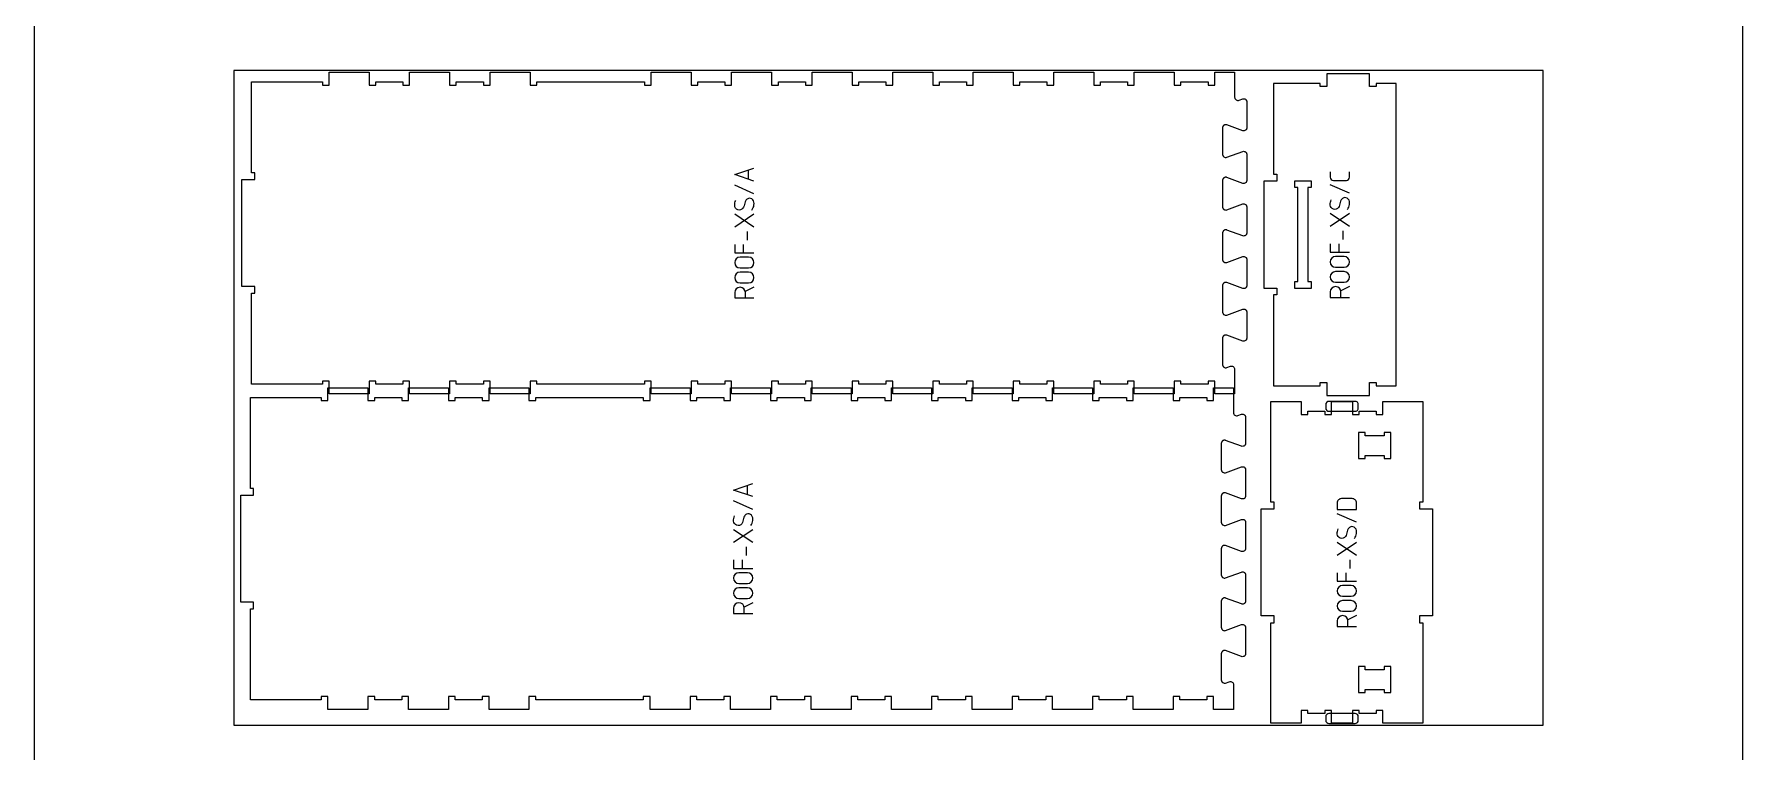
# Model space of a CAD drawing. Extents: x 0 to 12757, y 0 to 30003.
# Drawn here: x 0 to 3183, y 10626 to 11963 of the extents above; entities that cross this region are included whole.
import ezdxf

# ---------------------------------------------------------------- set-up
doc = ezdxf.new("R2010")
doc.units = 0
for name, color, linetype in [('0_SHEET_SPRUCEPLY_2440X122', 1, 'CONTINUOUS'), ('1_ANYTOOL_1MMDEEP_LABELS_S', 2, 'CONTINUOUS'), ('3_ANYTOOL_CUTTHROUGH_INSID', 4, 'CONTINUOUS'), ('4_ANYTOOL_CUTTHROUGH_OUTSI', 5, 'CONTINUOUS'), ('5_ANYTOOL_HALF_MILL_9MM_IN', 70, 'CONTINUOUS'), ('DONOTCUT', 7, 'CONTINUOUS')]:
    doc.layers.add(name, color=color, linetype=linetype)

msp = doc.modelspace()

# ---------------------------------------------------------------- linework, layer by layer
at = {"layer": '0_SHEET_SPRUCEPLY_2440X122'}
msp.add_lwpolyline([(371.7, 11895.6), (371.7, 10675.6), (2811.7, 10675.6), (2811.7, 11895.6)], close=True, dxfattribs=at)
at = {"layer": '1_ANYTOOL_1MMDEEP_LABELS_S', "color": 2}
for points in [[(1341.1, 11689.5), (1305.1, 11701.5), (1341.1, 11713.5)], [(1331.1, 11692.8), (1331.1, 11710.2)], [(1341.1, 11665.5), (1305.1, 11681.5)], [(2450.7, 11666.7), (2414.7, 11682.7)], [(1341.1, 11627.5), (1305.1, 11603.5)], [(1341.1, 11603.5), (1305.1, 11627.5)], [(2450.7, 11628.7), (2414.7, 11604.7)], [(2450.7, 11604.7), (2414.7, 11628.7)], [(1329.1, 11579.5), (1329.1, 11595.5)], [(2438.7, 11580.7), (2438.7, 11596.7)], [(1305.1, 11571.5), (1305.1, 11555.5), (1341.1, 11555.5)], [(1321.1, 11571.5), (1321.1, 11555.5)], [(2414.7, 11572.7), (2414.7, 11556.7), (2450.7, 11556.7)], [(2430.7, 11572.7), (2430.7, 11556.7)], [(2450.7, 11492.7), (2434.5, 11484.6)], [(1341.1, 11491.5), (1324.9, 11483.4)], [(1339, 11101.5), (1303, 11113.5), (1339, 11125.5)], [(1329, 11104.8), (1329, 11122.2)], [(1339, 11077.5), (1303, 11093.5)], [(2463.7, 11053.5), (2427.7, 11069.5)], [(1339, 11039.5), (1303, 11015.5)], [(1339, 11015.5), (1303, 11039.5)], [(2463.7, 10991.5), (2427.7, 11015.5)], [(2463.7, 11015.5), (2427.7, 10991.5)], [(1303, 10983.5), (1303, 10967.5), (1339, 10967.5)], [(1319, 10983.5), (1319, 10967.5)], [(1327, 10991.5), (1327, 11007.5)], [(2451.7, 10967.5), (2451.7, 10983.5)], [(2427.7, 10959.5), (2427.7, 10943.5), (2463.7, 10943.5)], [(2443.7, 10959.5), (2443.7, 10943.5)], [(1339, 10903.5), (1322.8, 10895.4)], [(2463.7, 10879.5), (2447.5, 10871.4)]]:
    msp.add_lwpolyline(points, dxfattribs=at)
for points in [[(2414.7, 11706.7), (2414.7, 11696.7, 0.414214), (2420.7, 11690.7), (2444.7, 11690.7, 0.414214), (2450.7, 11696.7), (2450.7, 11706.7)], [(1337.1, 11635.5, 0.136555), (1341, 11644.8, 0.071716), (1340.9, 11649.9, 0.133522), (1338.8, 11654.5, 0.344001), (1329.4, 11656.6, 0.153745), (1325.6, 11653.1, 0.071568), (1323.8, 11648.4, -0.00912), (1322.5, 11643.3, -0.090615), (1320.4, 11638.7, -0.340346), (1311, 11635.9, -0.284273), (1305.1, 11643.6, -0.092596), (1305.6, 11648.6, -0.017533), (1307.1, 11653.5)], [(2446.7, 11636.7, 0.136555), (2450.6, 11646, 0.071716), (2450.5, 11651.1, 0.133522), (2448.4, 11655.8, 0.344001), (2438.9, 11657.8, 0.153745), (2435.2, 11654.3, 0.071568), (2433.4, 11649.6, -0.00912), (2432.1, 11644.5, -0.090615), (2429.9, 11639.9, -0.340346), (2420.6, 11637.1, -0.284273), (2414.7, 11644.8, -0.092596), (2415.1, 11649.8, -0.017533), (2416.7, 11654.7)], [(2434.7, 11472.7), (2434.7, 11482.7, 1), (2414.7, 11482.7), (2414.7, 11472.7), (2450.7, 11472.7)], [(1325.1, 11471.5), (1325.1, 11481.5, 1), (1305.1, 11481.5), (1305.1, 11471.5), (1341.1, 11471.5)], [(1335, 11047.5, 0.136555), (1338.8, 11056.8, 0.071716), (1338.7, 11061.9, 0.133522), (1336.6, 11066.5, 0.344001), (1327.2, 11068.6, 0.153745), (1323.5, 11065.1, 0.071568), (1321.7, 11060.4, -0.00912), (1320.4, 11055.3, -0.090615), (1318.2, 11050.7, -0.340346), (1308.8, 11047.9, -0.284273), (1302.9, 11055.6, -0.092596), (1303.4, 11060.6, -0.017533), (1305, 11065.5)], [(2459.7, 11023.5, 0.136555), (2463.6, 11032.8, 0.071716), (2463.5, 11037.9, 0.133522), (2461.3, 11042.6, 0.344001), (2451.9, 11044.6, 0.153745), (2448.2, 11041.1, 0.071568), (2446.4, 11036.4, -0.00912), (2445.1, 11031.3, -0.090615), (2442.9, 11026.7, -0.340346), (2433.5, 11023.9, -0.284273), (2427.7, 11031.6, -0.092596), (2428.1, 11036.6, -0.017533), (2429.7, 11041.5)], [(1323, 10883.5), (1323, 10893.5, 1), (1303, 10893.5), (1303, 10883.5), (1339, 10883.5)], [(2447.7, 10859.5), (2447.7, 10869.5, 1), (2427.7, 10869.5), (2427.7, 10859.5), (2463.7, 10859.5)]]:
    msp.add_lwpolyline(points, format="xyb", dxfattribs=at)
for points in [[(1331.1, 11527.5, 1), (1331.1, 11547.5), (1315.1, 11547.5, 1), (1315.1, 11527.5)], [(2440.7, 11528.7, 1), (2440.7, 11548.7), (2424.7, 11548.7, 1), (2424.7, 11528.7)], [(1331.1, 11499.5, 1), (1331.1, 11519.5), (1315.1, 11519.5, 1), (1315.1, 11499.5)], [(2440.7, 11500.7, 1), (2440.7, 11520.7), (2424.7, 11520.7, 1), (2424.7, 11500.7)], [(2427.7, 11089.5), (2427.7, 11077.5), (2463.7, 11077.5), (2463.7, 11089.5, 0.414214), (2455.7, 11097.5), (2435.7, 11097.5, 0.414214)], [(1329, 10939.5, 1), (1329, 10959.5), (1313, 10959.5, 1), (1313, 10939.5)], [(1329, 10911.5, 1), (1329, 10931.5), (1313, 10931.5, 1), (1313, 10911.5)], [(2453.7, 10915.5, 1), (2453.7, 10935.5), (2437.7, 10935.5, 1), (2437.7, 10915.5)], [(2453.7, 10887.5, 1), (2453.7, 10907.5), (2437.7, 10907.5, 1), (2437.7, 10887.5)]]:
    msp.add_lwpolyline(points, format="xyb", close=True, dxfattribs=at)
at = {"layer": '3_ANYTOOL_CUTTHROUGH_INSID', "color": 4}
for points in [[(2348.6, 11489.7), (2348.6, 11502), (2354.6, 11502), (2354.6, 11677.5), (2348.6, 11677.5), (2348.6, 11690), (2379.1, 11690), (2379.1, 11677.5), (2373.1, 11677.5), (2373.1, 11502), (2379.1, 11502), (2379.1, 11489.5), (2348.6, 11489.5)], [(2515.2, 11220.6), (2515.2, 11214.6), (2479.7, 11214.6), (2479.7, 11220.6), (2467.2, 11220.6), (2467.2, 11172.1), (2479.7, 11172.1), (2479.7, 11178.1), (2515.2, 11178.1), (2515.2, 11172.1), (2527.7, 11172.1), (2527.7, 11220.6)], [(2467.2, 10784.6), (2467.2, 10736.1), (2479.7, 10736.1), (2479.7, 10742.1), (2515.2, 10742.1), (2515.2, 10736.1), (2527.7, 10736.1), (2527.7, 10784.6), (2515.2, 10784.6), (2515.2, 10778.6), (2479.7, 10778.6), (2479.7, 10784.6)]]:
    msp.add_lwpolyline(points, close=True, dxfattribs=at)
at = {"layer": '4_ANYTOOL_CUTTHROUGH_OUTSI', "color": 5}
for points in [[(2236.5, 11846.1, 0.522088), (2245, 11840.2), (2251.8, 11842.7, -0.236725), (2256.8, 11841.8), (2257, 11841.7), (2257.1, 11841.6), (2257.2, 11841.5), (2257.3, 11841.4), (2257.5, 11841.3), (2257.6, 11841.2), (2257.7, 11841.1), (2257.8, 11840.9), (2257.9, 11840.8), (2258, 11840.7), (2258.1, 11840.5), (2258.2, 11840.4), (2258.3, 11840.3), (2258.4, 11840.1), (2258.5, 11840), (2258.5, 11839.8), (2258.6, 11839.7), (2258.7, 11839.5), (2258.7, 11839.3), (2258.8, 11839.2), (2258.9, 11839), (2258.9, 11838.9), (2259, 11838.7), (2259, 11838.5), (2259, 11838.4), (2259.1, 11838.2), (2259.1, 11838), (2259.1, 11837.9), (2259.1, 11837.7), (2259.1, 11837.6), (2259.1, 11837.4), (2259.1, 11837.2), (2259.1, 11788.7), (2259.1, 11788.6), (2259.1, 11788.4), (2259.1, 11788.2), (2259.1, 11788.1), (2259.1, 11787.9), (2259.1, 11787.7), (2259, 11787.6), (2259, 11787.4), (2259, 11787.3), (2258.9, 11787.1), (2258.9, 11786.9), (2258.8, 11786.8), (2258.7, 11786.6), (2258.7, 11786.5), (2258.6, 11786.3), (2258.5, 11786.1), (2258.5, 11786), (2258.4, 11785.8), (2258.3, 11785.7), (2258.2, 11785.6), (2258.1, 11785.4), (2258, 11785.3), (2257.9, 11785.1), (2257.8, 11785), (2257.7, 11784.9), (2257.6, 11784.8), (2257.5, 11784.6), (2257.3, 11784.5), (2257.2, 11784.4), (2257.1, 11784.3), (2257, 11784.2), (2256.8, 11784.1, -0.236725), (2251.8, 11783.2), (2222, 11794.2), (2222, 11794.2), (2222, 11794.2), (2221.8, 11794.3), (2221.6, 11794.3), (2221.5, 11794.3), (2221.3, 11794.4), (2221.1, 11794.4), (2220.9, 11794.4), (2220.7, 11794.5), (2220.6, 11794.5), (2220.4, 11794.5), (2220.2, 11794.5), (2220, 11794.5), (2219.8, 11794.5), (2219.6, 11794.5), (2219.5, 11794.4), (2219.3, 11794.4), (2219.1, 11794.4), (2218.9, 11794.4), (2218.7, 11794.3), (2218.5, 11794.3), (2218.4, 11794.2), (2218.2, 11794.2), (2218, 11794.1), (2217.9, 11794), (2217.7, 11794), (2217.5, 11793.9), (2217.4, 11793.8), (2217.2, 11793.7), (2217, 11793.6), (2216.9, 11793.5), (2216.7, 11793.4), (2216.6, 11793.3), (2216.4, 11793.2), (2216.3, 11793.1), (2216.2, 11793), (2216, 11792.9), (2215.9, 11792.8), (2215.8, 11792.7), (2215.6, 11792.5), (2215.5, 11792.4), (2215.4, 11792.3), (2215.3, 11792.1), (2215.2, 11792), (2215.1, 11791.8), (2215, 11791.7), (2214.9, 11791.5), (2214.8, 11791.4), (2214.7, 11791.2), (2214.6, 11791), (2214.5, 11790.9), (2214.4, 11790.7), (2214.4, 11790.5), (2214.3, 11790.4), (2214.2, 11790.2), (2214.2, 11790), (2214.1, 11789.8), (2214.1, 11789.7), (2214, 11789.5), (2214, 11789.3), (2214, 11789.1), (2214, 11788.9), (2213.9, 11788.8), (2213.9, 11788.6), (2213.9, 11788.4), (2213.9, 11788.2), (2213.9, 11739.7), (2213.9, 11739.5), (2213.9, 11739.4), (2213.9, 11739.2), (2214, 11739), (2214, 11738.8), (2214, 11738.7), (2214, 11738.5), (2214.1, 11738.3), (2214.1, 11738.1), (2214.2, 11737.9), (2214.2, 11737.8), (2214.3, 11737.6), (2214.4, 11737.4), (2214.4, 11737.3), (2214.5, 11737.1), (2214.6, 11736.9), (2214.7, 11736.8), (2214.8, 11736.6), (2214.9, 11736.4), (2215, 11736.3), (2215.1, 11736.1), (2215.2, 11736), (2215.3, 11735.8), (2215.4, 11735.7), (2215.5, 11735.6), (2215.6, 11735.4), (2215.8, 11735.3), (2215.9, 11735.2), (2216, 11735), (2216.2, 11734.9), (2216.3, 11734.8), (2216.4, 11734.7, 0.237079), (2222, 11733.7), (2222, 11733.7), (2251.8, 11744.7), (2251.8, 11744.7, -0.236725), (2256.8, 11743.8), (2257, 11743.7), (2257.1, 11743.6), (2257.2, 11743.5), (2257.3, 11743.4), (2257.5, 11743.3), (2257.6, 11743.2), (2257.7, 11743.1), (2257.8, 11742.9), (2257.9, 11742.8), (2258, 11742.7), (2258.1, 11742.5), (2258.2, 11742.4), (2258.3, 11742.3), (2258.4, 11742.1), (2258.5, 11742), (2258.5, 11741.8), (2258.6, 11741.7), (2258.7, 11741.5), (2258.7, 11741.3), (2258.8, 11741.2), (2258.9, 11741), (2258.9, 11740.9), (2259, 11740.7), (2259, 11740.5), (2259, 11740.4), (2259.1, 11740.2), (2259.1, 11740), (2259.1, 11739.9), (2259.1, 11739.7), (2259.1, 11739.6), (2259.1, 11739.4), (2259.1, 11739.2), (2259.1, 11690.7), (2259.1, 11690.6), (2259.1, 11690.4), (2259.1, 11690.2), (2259.1, 11690.1), (2259.1, 11689.9), (2259.1, 11689.7), (2259, 11689.6), (2259, 11689.4), (2259, 11689.3), (2258.9, 11689.1), (2258.9, 11688.9), (2258.8, 11688.8), (2258.7, 11688.6), (2258.7, 11688.5), (2258.6, 11688.3), (2258.5, 11688.1), (2258.5, 11688), (2258.4, 11687.8), (2258.3, 11687.7), (2258.2, 11687.6), (2258.1, 11687.4), (2258, 11687.3), (2257.9, 11687.1), (2257.8, 11687), (2257.7, 11686.9), (2257.6, 11686.8), (2257.5, 11686.6), (2257.3, 11686.5), (2257.2, 11686.4), (2257.1, 11686.3), (2257, 11686.2), (2256.8, 11686.1, -0.236725), (2251.8, 11685.2), (2222, 11696.2), (2222, 11696.2), (2222, 11696.2), (2221.8, 11696.3), (2221.6, 11696.3), (2221.5, 11696.3), (2221.3, 11696.4), (2221.1, 11696.4), (2220.9, 11696.4), (2220.7, 11696.5), (2220.6, 11696.5), (2220.4, 11696.5), (2220.2, 11696.5), (2220, 11696.5), (2219.8, 11696.5), (2219.6, 11696.5), (2219.5, 11696.4), (2219.3, 11696.4), (2219.1, 11696.4), (2218.9, 11696.4), (2218.7, 11696.3), (2218.5, 11696.3), (2218.4, 11696.2), (2218.2, 11696.2), (2218, 11696.1), (2217.9, 11696), (2217.7, 11696), (2217.5, 11695.9), (2217.4, 11695.8), (2217.2, 11695.7), (2217, 11695.6), (2216.9, 11695.5), (2216.7, 11695.4), (2216.6, 11695.3), (2216.4, 11695.2), (2216.3, 11695.1), (2216.2, 11695), (2216, 11694.9), (2215.9, 11694.8), (2215.8, 11694.7), (2215.6, 11694.5), (2215.5, 11694.4), (2215.4, 11694.3), (2215.3, 11694.1), (2215.2, 11694), (2215.1, 11693.8), (2215, 11693.7), (2214.9, 11693.5), (2214.8, 11693.4), (2214.7, 11693.2), (2214.6, 11693), (2214.5, 11692.9), (2214.4, 11692.7), (2214.4, 11692.5), (2214.3, 11692.4), (2214.2, 11692.2), (2214.2, 11692), (2214.1, 11691.8), (2214.1, 11691.7), (2214, 11691.5), (2214, 11691.3), (2214, 11691.1), (2214, 11690.9), (2213.9, 11690.8), (2213.9, 11690.6), (2213.9, 11690.4), (2213.9, 11690.2), (2213.9, 11641.7), (2213.9, 11641.5), (2213.9, 11641.4), (2213.9, 11641.2), (2214, 11641), (2214, 11640.8), (2214, 11640.7), (2214, 11640.5), (2214.1, 11640.3), (2214.1, 11640.1), (2214.2, 11639.9), (2214.2, 11639.8), (2214.3, 11639.6), (2214.4, 11639.4), (2214.4, 11639.3), (2214.5, 11639.1), (2214.6, 11638.9), (2214.7, 11638.8), (2214.8, 11638.6), (2214.9, 11638.4), (2215, 11638.3), (2215.1, 11638.1), (2215.2, 11638), (2215.3, 11637.8), (2215.4, 11637.7), (2215.5, 11637.6), (2215.6, 11637.4), (2215.8, 11637.3), (2215.9, 11637.2), (2216, 11637), (2216.2, 11636.9), (2216.3, 11636.8), (2216.4, 11636.7, 0.237079), (2222, 11635.7), (2222, 11635.7), (2251.8, 11646.7), (2251.8, 11646.7, -0.236725), (2256.8, 11645.8), (2257, 11645.7), (2257.1, 11645.6), (2257.2, 11645.5), (2257.3, 11645.4), (2257.5, 11645.3), (2257.6, 11645.2), (2257.7, 11645.1), (2257.8, 11644.9), (2257.9, 11644.8), (2258, 11644.7), (2258.1, 11644.5), (2258.2, 11644.4), (2258.3, 11644.3), (2258.4, 11644.1), (2258.5, 11644), (2258.5, 11643.8), (2258.6, 11643.7), (2258.7, 11643.5), (2258.7, 11643.3), (2258.8, 11643.2), (2258.9, 11643), (2258.9, 11642.9), (2259, 11642.7), (2259, 11642.5), (2259, 11642.4), (2259.1, 11642.2), (2259.1, 11642), (2259.1, 11641.9), (2259.1, 11641.7), (2259.1, 11641.6), (2259.1, 11641.4), (2259.1, 11641.2), (2259.1, 11592.7), (2259.1, 11592.6), (2259.1, 11592.4), (2259.1, 11592.2), (2259.1, 11592.1), (2259.1, 11591.9), (2259.1, 11591.7), (2259, 11591.6), (2259, 11591.4), (2259, 11591.3), (2258.9, 11591.1), (2258.9, 11590.9), (2258.8, 11590.8), (2258.7, 11590.6), (2258.7, 11590.5), (2258.6, 11590.3), (2258.5, 11590.1), (2258.5, 11590), (2258.4, 11589.8), (2258.3, 11589.7), (2258.2, 11589.6), (2258.1, 11589.4), (2258, 11589.3), (2257.9, 11589.1), (2257.8, 11589), (2257.7, 11588.9), (2257.6, 11588.8), (2257.5, 11588.6), (2257.3, 11588.5), (2257.2, 11588.4), (2257.1, 11588.3), (2257, 11588.2), (2256.8, 11588.1, -0.236725), (2251.8, 11587.2), (2222, 11598.2), (2222, 11598.2), (2222, 11598.2), (2221.8, 11598.3), (2221.6, 11598.3), (2221.5, 11598.3), (2221.3, 11598.4), (2221.1, 11598.4), (2220.9, 11598.4), (2220.7, 11598.5), (2220.6, 11598.5), (2220.4, 11598.5), (2220.2, 11598.5), (2220, 11598.5), (2219.8, 11598.5), (2219.6, 11598.5), (2219.5, 11598.4), (2219.3, 11598.4), (2219.1, 11598.4), (2218.9, 11598.4), (2218.7, 11598.3), (2218.5, 11598.3), (2218.4, 11598.2), (2218.2, 11598.2), (2218, 11598.1), (2217.9, 11598), (2217.7, 11598), (2217.5, 11597.9), (2217.4, 11597.8), (2217.2, 11597.7), (2217, 11597.6), (2216.9, 11597.5), (2216.7, 11597.4), (2216.6, 11597.3), (2216.4, 11597.2), (2216.3, 11597.1), (2216.2, 11597), (2216, 11596.9), (2215.9, 11596.8), (2215.8, 11596.7), (2215.6, 11596.5), (2215.5, 11596.4), (2215.4, 11596.3), (2215.3, 11596.1), (2215.2, 11596), (2215.1, 11595.8), (2215, 11595.7), (2214.9, 11595.5), (2214.8, 11595.4), (2214.7, 11595.2), (2214.6, 11595), (2214.5, 11594.9), (2214.4, 11594.7), (2214.4, 11594.5), (2214.3, 11594.4), (2214.2, 11594.2), (2214.2, 11594), (2214.1, 11593.8), (2214.1, 11593.7), (2214, 11593.5), (2214, 11593.3), (2214, 11593.1), (2214, 11592.9), (2213.9, 11592.8), (2213.9, 11592.6), (2213.9, 11592.4), (2213.9, 11592.2), (2213.9, 11543.7), (2213.9, 11543.5), (2213.9, 11543.4), (2213.9, 11543.2), (2214, 11543), (2214, 11542.8), (2214, 11542.7), (2214, 11542.5), (2214.1, 11542.3), (2214.1, 11542.1), (2214.2, 11541.9), (2214.2, 11541.8), (2214.3, 11541.6), (2214.4, 11541.4), (2214.4, 11541.3), (2214.5, 11541.1), (2214.6, 11540.9), (2214.7, 11540.8), (2214.8, 11540.6), (2214.9, 11540.4), (2215, 11540.3), (2215.1, 11540.1), (2215.2, 11540), (2215.3, 11539.8), (2215.4, 11539.7), (2215.5, 11539.6), (2215.6, 11539.4), (2215.8, 11539.3), (2215.9, 11539.2), (2216, 11539), (2216.2, 11538.9), (2216.3, 11538.8), (2216.4, 11538.7, 0.237079), (2222, 11537.7), (2222, 11537.7), (2251.8, 11548.7), (2251.8, 11548.7, -0.236725), (2256.8, 11547.8), (2257, 11547.7), (2257.1, 11547.6), (2257.2, 11547.5), (2257.3, 11547.4), (2257.5, 11547.3), (2257.6, 11547.2), (2257.7, 11547.1), (2257.8, 11546.9), (2257.9, 11546.8), (2258, 11546.7), (2258.1, 11546.5), (2258.2, 11546.4), (2258.3, 11546.3), (2258.4, 11546.1), (2258.5, 11546), (2258.5, 11545.8), (2258.6, 11545.7), (2258.7, 11545.5), (2258.7, 11545.3), (2258.8, 11545.2), (2258.9, 11545), (2258.9, 11544.9), (2259, 11544.7), (2259, 11544.5), (2259, 11544.4), (2259.1, 11544.2), (2259.1, 11544), (2259.1, 11543.9), (2259.1, 11543.7), (2259.1, 11543.6), (2259.1, 11543.4), (2259.1, 11543.2), (2259.1, 11494.7), (2259.1, 11494.6), (2259.1, 11494.4), (2259.1, 11494.2), (2259.1, 11494.1), (2259.1, 11493.9), (2259.1, 11493.7), (2259, 11493.6), (2259, 11493.4), (2259, 11493.3), (2258.9, 11493.1), (2258.9, 11492.9), (2258.8, 11492.8), (2258.7, 11492.6), (2258.7, 11492.5), (2258.6, 11492.3), (2258.5, 11492.1), (2258.5, 11492), (2258.4, 11491.8), (2258.3, 11491.7), (2258.2, 11491.6), (2258.1, 11491.4), (2258, 11491.3), (2257.9, 11491.1), (2257.8, 11491), (2257.7, 11490.9), (2257.6, 11490.8), (2257.5, 11490.6), (2257.3, 11490.5), (2257.2, 11490.4), (2257.1, 11490.3), (2257, 11490.2), (2256.8, 11490.1, -0.236725), (2251.8, 11489.2), (2222, 11500.2), (2222, 11500.2), (2222, 11500.2), (2221.8, 11500.3), (2221.6, 11500.3), (2221.5, 11500.3), (2221.3, 11500.4), (2221.1, 11500.4), (2220.9, 11500.4), (2220.7, 11500.5), (2220.6, 11500.5), (2220.4, 11500.5), (2220.2, 11500.5), (2220, 11500.5), (2219.8, 11500.5), (2219.6, 11500.5), (2219.5, 11500.4), (2219.3, 11500.4), (2219.1, 11500.4), (2218.9, 11500.4), (2218.7, 11500.3), (2218.5, 11500.3), (2218.4, 11500.2), (2218.2, 11500.2), (2218, 11500.1), (2217.9, 11500), (2217.7, 11500), (2217.5, 11499.9), (2217.4, 11499.8), (2217.2, 11499.7), (2217, 11499.6), (2216.9, 11499.5), (2216.7, 11499.4), (2216.6, 11499.3), (2216.4, 11499.2), (2216.3, 11499.1), (2216.2, 11499), (2216, 11498.9), (2215.9, 11498.8), (2215.8, 11498.7), (2215.6, 11498.5), (2215.5, 11498.4), (2215.4, 11498.3), (2215.3, 11498.1), (2215.2, 11498), (2215.1, 11497.8), (2215, 11497.7), (2214.9, 11497.5), (2214.8, 11497.4), (2214.7, 11497.2), (2214.6, 11497), (2214.5, 11496.9), (2214.4, 11496.7), (2214.4, 11496.5), (2214.3, 11496.4), (2214.2, 11496.2), (2214.2, 11496), (2214.1, 11495.8), (2214.1, 11495.7), (2214, 11495.5), (2214, 11495.3), (2214, 11495.1), (2214, 11494.9), (2213.9, 11494.8), (2213.9, 11494.6), (2213.9, 11494.4), (2213.9, 11494.2), (2213.9, 11445.7), (2213.9, 11445.5), (2213.9, 11445.4), (2213.9, 11445.2), (2214, 11445), (2214, 11444.8), (2214, 11444.7), (2214, 11444.5), (2214.1, 11444.3), (2214.1, 11444.1), (2214.2, 11443.9), (2214.2, 11443.8), (2214.3, 11443.6), (2214.4, 11443.4), (2214.4, 11443.3), (2214.5, 11443.1), (2214.6, 11442.9), (2214.7, 11442.8), (2214.8, 11442.6), (2214.9, 11442.4), (2215, 11442.3), (2215.1, 11442.1), (2215.2, 11442), (2215.3, 11441.8), (2215.4, 11441.7), (2215.5, 11441.6), (2215.6, 11441.4), (2215.8, 11441.3), (2215.9, 11441.2), (2216, 11441), (2216.2, 11440.9), (2216.3, 11440.8), (2216.4, 11440.7, 0.237079), (2222, 11439.7), (2222, 11439.7), (2251.8, 11450.7), (2251.8, 11450.7, -0.236725), (2256.8, 11449.8), (2257, 11449.7), (2257.1, 11449.6), (2257.2, 11449.5), (2257.3, 11449.4), (2257.5, 11449.3), (2257.6, 11449.2), (2257.7, 11449.1), (2257.8, 11448.9), (2257.9, 11448.8), (2258, 11448.7), (2258.1, 11448.5), (2258.2, 11448.4), (2258.3, 11448.3), (2258.4, 11448.1), (2258.5, 11448), (2258.5, 11447.8), (2258.6, 11447.7), (2258.7, 11447.5), (2258.7, 11447.3), (2258.8, 11447.2), (2258.9, 11447), (2258.9, 11446.9), (2259, 11446.7), (2259, 11446.5), (2259, 11446.4), (2259.1, 11446.2), (2259.1, 11446), (2259.1, 11445.9), (2259.1, 11445.7), (2259.1, 11445.6), (2259.1, 11445.4), (2259.1, 11445.2), (2259.1, 11396.7), (2259.1, 11396.6), (2259.1, 11396.4), (2259.1, 11396.2), (2259.1, 11396.1), (2259.1, 11395.9), (2259.1, 11395.7), (2259, 11395.6), (2259, 11395.4), (2259, 11395.3), (2258.9, 11395.1), (2258.9, 11394.9), (2258.8, 11394.8), (2258.7, 11394.6), (2258.7, 11394.5), (2258.6, 11394.3), (2258.5, 11394.1), (2258.5, 11394), (2258.4, 11393.8), (2258.3, 11393.7), (2258.2, 11393.6), (2258.1, 11393.4), (2258, 11393.3), (2257.9, 11393.1), (2257.8, 11393), (2257.7, 11392.9), (2257.6, 11392.8), (2257.5, 11392.6), (2257.3, 11392.5), (2257.2, 11392.4), (2257.1, 11392.3), (2257, 11392.2), (2256.8, 11392.1, -0.236725), (2251.8, 11391.2), (2222, 11402.2), (2222, 11402.2), (2222, 11402.2), (2221.8, 11402.3), (2221.6, 11402.3), (2221.5, 11402.3), (2221.3, 11402.4), (2221.1, 11402.4), (2220.9, 11402.4), (2220.7, 11402.5), (2220.6, 11402.5), (2220.4, 11402.5), (2220.2, 11402.5), (2220, 11402.5), (2219.8, 11402.5), (2219.6, 11402.5), (2219.5, 11402.4), (2219.3, 11402.4), (2219.1, 11402.4), (2218.9, 11402.4), (2218.7, 11402.3), (2218.5, 11402.3), (2218.4, 11402.2), (2218.2, 11402.2), (2218, 11402.1), (2217.9, 11402), (2217.7, 11402), (2217.5, 11401.9), (2217.4, 11401.8), (2217.2, 11401.7), (2217, 11401.6), (2216.9, 11401.5), (2216.7, 11401.4), (2216.6, 11401.3), (2216.4, 11401.2), (2216.3, 11401.1), (2216.2, 11401), (2216, 11400.9), (2215.9, 11400.8), (2215.8, 11400.7), (2215.6, 11400.5), (2215.5, 11400.4), (2215.4, 11400.3), (2215.3, 11400.1), (2215.2, 11400), (2215.1, 11399.8), (2215, 11399.7), (2214.9, 11399.5), (2214.8, 11399.4), (2214.7, 11399.2), (2214.6, 11399), (2214.5, 11398.9), (2214.4, 11398.7), (2214.4, 11398.5), (2214.3, 11398.4), (2214.2, 11398.2), (2214.2, 11398), (2214.1, 11397.8), (2214.1, 11397.7), (2214, 11397.5), (2214, 11397.3), (2214, 11397.1), (2214, 11396.9), (2213.9, 11396.8), (2213.9, 11396.6), (2213.9, 11396.4), (2213.9, 11396.2), (2213.9, 11347.7), (2213.9, 11347.5), (2213.9, 11347.4), (2213.9, 11347.2), (2214, 11347), (2214, 11346.8), (2214, 11346.7), (2214, 11346.5), (2214.1, 11346.3), (2214.1, 11346.1), (2214.2, 11345.9), (2214.2, 11345.8), (2214.3, 11345.6), (2214.4, 11345.4), (2214.4, 11345.3), (2214.5, 11345.1), (2214.6, 11344.9), (2214.7, 11344.8), (2214.8, 11344.6), (2214.9, 11344.4), (2215, 11344.3), (2215.1, 11344.1), (2215.2, 11344), (2215.3, 11343.8), (2215.4, 11343.7), (2215.5, 11343.6), (2215.6, 11343.4), (2215.8, 11343.3), (2215.9, 11343.2), (2216, 11343), (2216.2, 11342.9), (2216.3, 11342.8), (2216.4, 11342.7, 0.237079), (2222, 11341.7), (2222, 11341.7), (2228.8, 11344.3), (2228.8, 11344.3, -0.522087), (2236.5, 11338.9), (2236.5, 11292.7), (2199.5, 11292.7), (2199.5, 11316.7), (2187, 11316.7), (2187, 11310.7), (2136.5, 11310.7), (2136.5, 11316.7), (2124, 11316.7), (2124, 11292.7), (2049.5, 11292.7), (2049.5, 11316.7), (2037, 11316.7), (2037, 11310.7), (1986.5, 11310.7), (1986.5, 11316.7), (1974, 11316.7), (1974, 11292.7), (1899.5, 11292.7), (1899.5, 11316.7), (1887, 11316.7), (1887, 11310.7), (1836.5, 11310.7), (1836.5, 11316.7), (1824, 11316.7), (1824, 11292.7), (1749.5, 11292.7), (1749.5, 11316.7), (1737, 11316.7), (1737, 11310.7), (1686.5, 11310.7), (1686.5, 11316.7), (1674, 11316.7), (1674, 11292.7), (1599.5, 11292.7), (1599.5, 11316.7), (1587, 11316.7), (1587, 11310.7), (1536.5, 11310.7), (1536.5, 11316.7), (1524, 11316.7), (1524, 11292.7), (1449.5, 11292.7), (1449.5, 11316.7), (1437, 11316.7), (1437, 11310.7), (1386.5, 11310.7), (1386.5, 11316.7), (1374, 11316.7), (1374, 11292.7), (1299.5, 11292.7), (1299.5, 11316.7), (1287, 11316.7), (1287, 11310.7), (1236.5, 11310.7), (1236.5, 11316.7), (1224, 11316.7), (1224, 11292.7), (1149.5, 11292.7), (1149.5, 11316.7), (1137, 11316.7), (1137, 11310.7), (936.5, 11310.7), (936.5, 11316.7), (924, 11316.7), (924, 11292.7), (849.5, 11292.7), (849.5, 11316.7), (837, 11316.7), (837, 11310.7), (786.5, 11310.7), (786.5, 11316.7), (774, 11316.7), (774, 11292.7), (699.5, 11292.7), (699.5, 11316.7), (687, 11316.7), (687, 11310.7), (636.5, 11310.7), (636.5, 11316.7), (624, 11316.7), (624, 11292.7), (549.5, 11292.7), (549.5, 11316.7), (537, 11316.7), (537, 11310.7), (405, 11310.7), (405, 11480.2), (411, 11480.2), (411, 11492.7), (387, 11492.7), (387, 11692.2), (411, 11692.2), (411, 11704.7), (405, 11704.7), (405, 11874.2), (537, 11874.2), (537, 11868.2), (549.5, 11868.2), (549.5, 11892.2), (624, 11892.2), (624, 11868.2), (636.5, 11868.2), (636.5, 11874.2), (687, 11874.2), (687, 11868.2), (699.5, 11868.2), (699.5, 11892.2), (774, 11892.2), (774, 11868.2), (786.5, 11868.2), (786.5, 11874.2), (837, 11874.2), (837, 11868.2), (849.5, 11868.2), (849.5, 11892.2), (924, 11892.2), (924, 11868.2), (936.5, 11868.2), (936.5, 11874.2), (1137, 11874.2), (1137, 11868.2), (1149.5, 11868.2), (1149.5, 11892.2), (1224, 11892.2), (1224, 11868.2), (1236.5, 11868.2), (1236.5, 11874.2), (1287, 11874.2), (1287, 11868.2), (1299.5, 11868.2), (1299.5, 11892.2), (1374, 11892.2), (1374, 11868.2), (1386.5, 11868.2), (1386.5, 11874.2), (1437, 11874.2), (1437, 11868.2), (1449.5, 11868.2), (1449.5, 11892.2), (1524, 11892.2), (1524, 11868.2), (1536.5, 11868.2), (1536.5, 11874.2), (1587, 11874.2), (1587, 11868.2), (1599.5, 11868.2), (1599.5, 11892.2), (1674, 11892.2), (1674, 11868.2), (1686.5, 11868.2), (1686.5, 11874.2), (1737, 11874.2), (1737, 11868.2), (1749.5, 11868.2), (1749.5, 11892.2), (1824, 11892.2), (1824, 11868.2), (1836.5, 11868.2), (1836.5, 11874.2), (1887, 11874.2), (1887, 11868.2), (1899.5, 11868.2), (1899.5, 11892.2), (1974, 11892.2), (1974, 11868.2), (1986.5, 11868.2), (1986.5, 11874.2), (2037, 11874.2), (2037, 11868.2), (2049.5, 11868.2), (2049.5, 11892.2), (2124, 11892.2), (2124, 11868.2), (2136.5, 11868.2), (2136.5, 11874.2), (2187, 11874.2), (2187, 11868.2), (2199.5, 11868.2), (2199.5, 11892.2), (2236.5, 11892.2), (2236.5, 11846.1)], [(2234.4, 11258.1, 0.522088), (2242.8, 11252.2), (2249.6, 11254.7, -0.236725), (2254.7, 11253.9), (2254.8, 11253.8), (2254.9, 11253.6), (2255, 11253.5), (2255.2, 11253.4), (2255.3, 11253.3), (2255.4, 11253.2), (2255.5, 11253.1), (2255.6, 11252.9), (2255.7, 11252.8), (2255.8, 11252.7), (2255.9, 11252.5), (2256, 11252.4), (2256.1, 11252.3), (2256.2, 11252.1), (2256.3, 11252), (2256.4, 11251.8), (2256.4, 11251.7), (2256.5, 11251.5), (2256.6, 11251.4), (2256.6, 11251.2), (2256.7, 11251), (2256.7, 11250.9), (2256.8, 11250.7), (2256.8, 11250.5), (2256.9, 11250.4), (2256.9, 11250.2), (2256.9, 11250.1), (2256.9, 11249.9), (2257, 11249.7), (2257, 11249.6), (2257, 11249.4), (2257, 11249.2), (2257, 11200.7), (2257, 11200.6), (2257, 11200.4), (2257, 11200.2), (2256.9, 11200.1), (2256.9, 11199.9), (2256.9, 11199.8), (2256.9, 11199.6), (2256.8, 11199.4), (2256.8, 11199.3), (2256.7, 11199.1), (2256.7, 11198.9), (2256.6, 11198.8), (2256.6, 11198.6), (2256.5, 11198.5), (2256.4, 11198.3), (2256.4, 11198.1), (2256.3, 11198), (2256.2, 11197.9), (2256.1, 11197.7), (2256, 11197.6), (2255.9, 11197.4), (2255.8, 11197.3), (2255.7, 11197.2), (2255.6, 11197), (2255.5, 11196.9), (2255.4, 11196.8), (2255.3, 11196.7), (2255.2, 11196.5), (2255, 11196.4), (2254.9, 11196.3), (2254.8, 11196.2), (2254.7, 11196.1, -0.236725), (2249.6, 11195.2), (2219.8, 11206.2), (2219.8, 11206.2), (2219.8, 11206.2), (2219.6, 11206.3), (2219.5, 11206.3), (2219.3, 11206.4), (2219.1, 11206.4), (2218.9, 11206.4), (2218.8, 11206.4), (2218.6, 11206.5), (2218.4, 11206.5), (2218.2, 11206.5), (2218, 11206.5), (2217.8, 11206.5), (2217.7, 11206.5), (2217.5, 11206.5), (2217.3, 11206.4), (2217.1, 11206.4), (2216.9, 11206.4), (2216.7, 11206.4), (2216.6, 11206.3), (2216.4, 11206.3), (2216.2, 11206.2), (2216, 11206.2), (2215.9, 11206.1), (2215.7, 11206), (2215.5, 11206), (2215.3, 11205.9), (2215.2, 11205.8), (2215, 11205.7), (2214.9, 11205.6), (2214.7, 11205.6), (2214.6, 11205.5), (2214.4, 11205.4), (2214.3, 11205.3), (2214.1, 11205.1), (2214, 11205), (2213.9, 11204.9), (2213.7, 11204.8), (2213.6, 11204.7), (2213.5, 11204.5), (2213.4, 11204.4), (2213.2, 11204.3), (2213.1, 11204.1), (2213, 11204), (2212.9, 11203.8), (2212.8, 11203.7), (2212.7, 11203.5), (2212.6, 11203.4), (2212.5, 11203.2), (2212.4, 11203), (2212.3, 11202.9), (2212.3, 11202.7), (2212.2, 11202.5), (2212.1, 11202.4), (2212.1, 11202.2), (2212, 11202), (2212, 11201.8), (2211.9, 11201.7), (2211.9, 11201.5), (2211.8, 11201.3), (2211.8, 11201.1), (2211.8, 11200.9), (2211.8, 11200.8), (2211.8, 11200.6), (2211.8, 11200.4), (2211.8, 11200.2), (2211.8, 11151.7), (2211.8, 11151.6), (2211.8, 11151.4), (2211.8, 11151.2), (2211.8, 11151), (2211.8, 11150.8), (2211.8, 11150.7), (2211.9, 11150.5), (2211.9, 11150.3), (2212, 11150.1), (2212, 11150), (2212.1, 11149.8), (2212.1, 11149.6), (2212.2, 11149.4), (2212.3, 11149.3), (2212.3, 11149.1), (2212.4, 11148.9), (2212.5, 11148.8), (2212.6, 11148.6), (2212.7, 11148.4), (2212.8, 11148.3), (2212.9, 11148.1), (2213, 11148), (2213.1, 11147.8), (2213.2, 11147.7), (2213.4, 11147.6), (2213.5, 11147.4), (2213.6, 11147.3), (2213.7, 11147.2), (2213.9, 11147.1), (2214, 11146.9), (2214.1, 11146.8), (2214.3, 11146.7, 0.237079), (2219.8, 11145.7), (2219.8, 11145.7), (2249.6, 11156.7), (2249.6, 11156.7, -0.236725), (2254.7, 11155.9), (2254.8, 11155.8), (2254.9, 11155.6), (2255, 11155.5), (2255.2, 11155.4), (2255.3, 11155.3), (2255.4, 11155.2), (2255.5, 11155.1), (2255.6, 11154.9), (2255.7, 11154.8), (2255.8, 11154.7), (2255.9, 11154.5), (2256, 11154.4), (2256.1, 11154.3), (2256.2, 11154.1), (2256.3, 11154), (2256.4, 11153.8), (2256.4, 11153.7), (2256.5, 11153.5), (2256.6, 11153.4), (2256.6, 11153.2), (2256.7, 11153), (2256.7, 11152.9), (2256.8, 11152.7), (2256.8, 11152.5), (2256.9, 11152.4), (2256.9, 11152.2), (2256.9, 11152.1), (2256.9, 11151.9), (2257, 11151.7), (2257, 11151.6), (2257, 11151.4), (2257, 11151.2), (2257, 11102.7), (2257, 11102.6), (2257, 11102.4), (2257, 11102.2), (2256.9, 11102.1), (2256.9, 11101.9), (2256.9, 11101.8), (2256.9, 11101.6), (2256.8, 11101.4), (2256.8, 11101.3), (2256.7, 11101.1), (2256.7, 11100.9), (2256.6, 11100.8), (2256.6, 11100.6), (2256.5, 11100.5), (2256.4, 11100.3), (2256.4, 11100.1), (2256.3, 11100), (2256.2, 11099.9), (2256.1, 11099.7), (2256, 11099.6), (2255.9, 11099.4), (2255.8, 11099.3), (2255.7, 11099.2), (2255.6, 11099), (2255.5, 11098.9), (2255.4, 11098.8), (2255.3, 11098.7), (2255.2, 11098.5), (2255, 11098.4), (2254.9, 11098.3), (2254.8, 11098.2), (2254.7, 11098.1, -0.236725), (2249.6, 11097.2), (2219.8, 11108.2), (2219.8, 11108.2), (2219.8, 11108.2), (2219.6, 11108.3), (2219.5, 11108.3), (2219.3, 11108.4), (2219.1, 11108.4), (2218.9, 11108.4), (2218.8, 11108.4), (2218.6, 11108.5), (2218.4, 11108.5), (2218.2, 11108.5), (2218, 11108.5), (2217.8, 11108.5), (2217.7, 11108.5), (2217.5, 11108.5), (2217.3, 11108.4), (2217.1, 11108.4), (2216.9, 11108.4), (2216.7, 11108.4), (2216.6, 11108.3), (2216.4, 11108.3), (2216.2, 11108.2), (2216, 11108.2), (2215.9, 11108.1), (2215.7, 11108), (2215.5, 11108), (2215.3, 11107.9), (2215.2, 11107.8), (2215, 11107.7), (2214.9, 11107.6), (2214.7, 11107.6), (2214.6, 11107.5), (2214.4, 11107.4), (2214.3, 11107.3), (2214.1, 11107.1), (2214, 11107), (2213.9, 11106.9), (2213.7, 11106.8), (2213.6, 11106.7), (2213.5, 11106.5), (2213.4, 11106.4), (2213.2, 11106.3), (2213.1, 11106.1), (2213, 11106), (2212.9, 11105.8), (2212.8, 11105.7), (2212.7, 11105.5), (2212.6, 11105.4), (2212.5, 11105.2), (2212.4, 11105), (2212.3, 11104.9), (2212.3, 11104.7), (2212.2, 11104.5), (2212.1, 11104.4), (2212.1, 11104.2), (2212, 11104), (2212, 11103.8), (2211.9, 11103.7), (2211.9, 11103.5), (2211.8, 11103.3), (2211.8, 11103.1), (2211.8, 11102.9), (2211.8, 11102.8), (2211.8, 11102.6), (2211.8, 11102.4), (2211.8, 11102.2), (2211.8, 11053.7), (2211.8, 11053.6), (2211.8, 11053.4), (2211.8, 11053.2), (2211.8, 11053), (2211.8, 11052.8), (2211.8, 11052.7), (2211.9, 11052.5), (2211.9, 11052.3), (2212, 11052.1), (2212, 11052), (2212.1, 11051.8), (2212.1, 11051.6), (2212.2, 11051.4), (2212.3, 11051.3), (2212.3, 11051.1), (2212.4, 11050.9), (2212.5, 11050.8), (2212.6, 11050.6), (2212.7, 11050.4), (2212.8, 11050.3), (2212.9, 11050.1), (2213, 11050), (2213.1, 11049.8), (2213.2, 11049.7), (2213.4, 11049.6), (2213.5, 11049.4), (2213.6, 11049.3), (2213.7, 11049.2), (2213.9, 11049.1), (2214, 11048.9), (2214.1, 11048.8), (2214.3, 11048.7, 0.237079), (2219.8, 11047.7), (2219.8, 11047.7), (2249.6, 11058.7), (2249.6, 11058.7, -0.236725), (2254.7, 11057.9), (2254.8, 11057.8), (2254.9, 11057.6), (2255, 11057.5), (2255.2, 11057.4), (2255.3, 11057.3), (2255.4, 11057.2), (2255.5, 11057.1), (2255.6, 11056.9), (2255.7, 11056.8), (2255.8, 11056.7), (2255.9, 11056.5), (2256, 11056.4), (2256.1, 11056.3), (2256.2, 11056.1), (2256.3, 11056), (2256.4, 11055.8), (2256.4, 11055.7), (2256.5, 11055.5), (2256.6, 11055.4), (2256.6, 11055.2), (2256.7, 11055), (2256.7, 11054.9), (2256.8, 11054.7), (2256.8, 11054.5), (2256.9, 11054.4), (2256.9, 11054.2), (2256.9, 11054.1), (2256.9, 11053.9), (2257, 11053.7), (2257, 11053.6), (2257, 11053.4), (2257, 11053.2), (2257, 11004.7), (2257, 11004.6), (2257, 11004.4), (2257, 11004.2), (2256.9, 11004.1), (2256.9, 11003.9), (2256.9, 11003.8), (2256.9, 11003.6), (2256.8, 11003.4), (2256.8, 11003.3), (2256.7, 11003.1), (2256.7, 11002.9), (2256.6, 11002.8), (2256.6, 11002.6), (2256.5, 11002.5), (2256.4, 11002.3), (2256.4, 11002.1), (2256.3, 11002), (2256.2, 11001.9), (2256.1, 11001.7), (2256, 11001.6), (2255.9, 11001.4), (2255.8, 11001.3), (2255.7, 11001.2), (2255.6, 11001), (2255.5, 11000.9), (2255.4, 11000.8), (2255.3, 11000.7), (2255.2, 11000.5), (2255, 11000.4), (2254.9, 11000.3), (2254.8, 11000.2), (2254.7, 11000.1, -0.236725), (2249.6, 10999.2), (2219.8, 11010.2), (2219.8, 11010.2), (2219.8, 11010.2), (2219.6, 11010.3), (2219.5, 11010.3), (2219.3, 11010.4), (2219.1, 11010.4), (2218.9, 11010.4), (2218.8, 11010.4), (2218.6, 11010.5), (2218.4, 11010.5), (2218.2, 11010.5), (2218, 11010.5), (2217.8, 11010.5), (2217.7, 11010.5), (2217.5, 11010.5), (2217.3, 11010.4), (2217.1, 11010.4), (2216.9, 11010.4), (2216.7, 11010.4), (2216.6, 11010.3), (2216.4, 11010.3), (2216.2, 11010.2), (2216, 11010.2), (2215.9, 11010.1), (2215.7, 11010), (2215.5, 11010), (2215.3, 11009.9), (2215.2, 11009.8), (2215, 11009.7), (2214.9, 11009.6), (2214.7, 11009.6), (2214.6, 11009.5), (2214.4, 11009.4), (2214.3, 11009.3), (2214.1, 11009.1), (2214, 11009), (2213.9, 11008.9), (2213.7, 11008.8), (2213.6, 11008.7), (2213.5, 11008.5), (2213.4, 11008.4), (2213.2, 11008.3), (2213.1, 11008.1), (2213, 11008), (2212.9, 11007.8), (2212.8, 11007.7), (2212.7, 11007.5), (2212.6, 11007.4), (2212.5, 11007.2), (2212.4, 11007), (2212.3, 11006.9), (2212.3, 11006.7), (2212.2, 11006.5), (2212.1, 11006.4), (2212.1, 11006.2), (2212, 11006), (2212, 11005.8), (2211.9, 11005.7), (2211.9, 11005.5), (2211.8, 11005.3), (2211.8, 11005.1), (2211.8, 11004.9), (2211.8, 11004.8), (2211.8, 11004.6), (2211.8, 11004.4), (2211.8, 11004.2), (2211.8, 10955.7), (2211.8, 10955.6), (2211.8, 10955.4), (2211.8, 10955.2), (2211.8, 10955), (2211.8, 10954.8), (2211.8, 10954.7), (2211.9, 10954.5), (2211.9, 10954.3), (2212, 10954.1), (2212, 10954), (2212.1, 10953.8), (2212.1, 10953.6), (2212.2, 10953.4), (2212.3, 10953.3), (2212.3, 10953.1), (2212.4, 10952.9), (2212.5, 10952.8), (2212.6, 10952.6), (2212.7, 10952.4), (2212.8, 10952.3), (2212.9, 10952.1), (2213, 10952), (2213.1, 10951.8), (2213.2, 10951.7), (2213.4, 10951.6), (2213.5, 10951.4), (2213.6, 10951.3), (2213.7, 10951.2), (2213.9, 10951.1), (2214, 10950.9), (2214.1, 10950.8), (2214.3, 10950.7, 0.237079), (2219.8, 10949.7), (2219.8, 10949.7), (2219.8, 10949.7), (2249.6, 10960.7), (2249.6, 10960.7, -0.236725), (2254.7, 10959.9), (2254.8, 10959.8), (2254.9, 10959.6), (2255, 10959.5), (2255.2, 10959.4), (2255.3, 10959.3), (2255.4, 10959.2), (2255.5, 10959.1), (2255.6, 10958.9), (2255.7, 10958.8), (2255.8, 10958.7), (2255.9, 10958.5), (2256, 10958.4), (2256.1, 10958.3), (2256.2, 10958.1), (2256.3, 10958), (2256.4, 10957.8), (2256.4, 10957.7), (2256.5, 10957.5), (2256.6, 10957.4), (2256.6, 10957.2), (2256.7, 10957), (2256.7, 10956.9), (2256.8, 10956.7), (2256.8, 10956.5), (2256.9, 10956.4), (2256.9, 10956.2), (2256.9, 10956.1), (2256.9, 10955.9), (2257, 10955.7), (2257, 10955.6), (2257, 10955.4), (2257, 10955.2), (2257, 10906.7), (2257, 10906.6), (2257, 10906.4), (2257, 10906.2), (2256.9, 10906.1), (2256.9, 10905.9), (2256.9, 10905.8), (2256.9, 10905.6), (2256.8, 10905.4), (2256.8, 10905.3), (2256.7, 10905.1), (2256.7, 10904.9), (2256.6, 10904.8), (2256.6, 10904.6), (2256.5, 10904.5), (2256.4, 10904.3), (2256.4, 10904.1), (2256.3, 10904), (2256.2, 10903.9), (2256.1, 10903.7), (2256, 10903.6), (2255.9, 10903.4), (2255.8, 10903.3), (2255.7, 10903.2), (2255.6, 10903), (2255.5, 10902.9), (2255.4, 10902.8), (2255.3, 10902.7), (2255.2, 10902.5), (2255, 10902.4), (2254.9, 10902.3), (2254.8, 10902.2), (2254.7, 10902.1, -0.236725), (2249.6, 10901.2), (2219.8, 10912.2), (2219.8, 10912.2), (2219.8, 10912.2), (2219.6, 10912.3), (2219.5, 10912.3), (2219.3, 10912.4), (2219.1, 10912.4), (2218.9, 10912.4), (2218.8, 10912.4), (2218.6, 10912.5), (2218.4, 10912.5), (2218.2, 10912.5), (2218, 10912.5), (2217.8, 10912.5), (2217.7, 10912.5), (2217.5, 10912.5), (2217.3, 10912.4), (2217.1, 10912.4), (2216.9, 10912.4), (2216.7, 10912.4), (2216.6, 10912.3), (2216.4, 10912.3), (2216.2, 10912.2), (2216, 10912.2), (2215.9, 10912.1), (2215.7, 10912), (2215.5, 10912), (2215.3, 10911.9), (2215.2, 10911.8), (2215, 10911.7), (2214.9, 10911.6), (2214.7, 10911.6), (2214.6, 10911.5), (2214.4, 10911.4), (2214.3, 10911.3), (2214.1, 10911.1), (2214, 10911), (2213.9, 10910.9), (2213.7, 10910.8), (2213.6, 10910.7), (2213.5, 10910.5), (2213.4, 10910.4), (2213.2, 10910.3), (2213.1, 10910.1), (2213, 10910), (2212.9, 10909.8), (2212.8, 10909.7), (2212.7, 10909.5), (2212.6, 10909.4), (2212.5, 10909.2), (2212.4, 10909), (2212.3, 10908.9), (2212.3, 10908.7), (2212.2, 10908.5), (2212.1, 10908.4), (2212.1, 10908.2), (2212, 10908), (2212, 10907.8), (2211.9, 10907.7), (2211.9, 10907.5), (2211.8, 10907.3), (2211.8, 10907.1), (2211.8, 10906.9), (2211.8, 10906.8), (2211.8, 10906.6), (2211.8, 10906.4), (2211.8, 10906.2), (2211.8, 10857.7), (2211.8, 10857.6), (2211.8, 10857.4), (2211.8, 10857.2), (2211.8, 10857), (2211.8, 10856.8), (2211.8, 10856.7), (2211.9, 10856.5), (2211.9, 10856.3), (2212, 10856.1), (2212, 10856), (2212.1, 10855.8), (2212.1, 10855.6), (2212.2, 10855.4), (2212.3, 10855.3), (2212.3, 10855.1), (2212.4, 10854.9), (2212.5, 10854.8), (2212.6, 10854.6), (2212.7, 10854.4), (2212.8, 10854.3), (2212.9, 10854.1), (2213, 10854), (2213.1, 10853.8), (2213.2, 10853.7), (2213.4, 10853.6), (2213.5, 10853.4), (2213.6, 10853.3), (2213.7, 10853.2), (2213.9, 10853.1), (2214, 10852.9), (2214.1, 10852.8), (2214.3, 10852.7, 0.237079), (2219.8, 10851.7), (2219.8, 10851.7), (2249.6, 10862.7), (2249.6, 10862.7, -0.236725), (2254.7, 10861.9), (2254.8, 10861.8), (2254.9, 10861.6), (2255, 10861.5), (2255.2, 10861.4), (2255.3, 10861.3), (2255.4, 10861.2), (2255.5, 10861.1), (2255.6, 10860.9), (2255.7, 10860.8), (2255.8, 10860.7), (2255.9, 10860.5), (2256, 10860.4), (2256.1, 10860.3), (2256.2, 10860.1), (2256.3, 10860), (2256.4, 10859.8), (2256.4, 10859.7), (2256.5, 10859.5), (2256.6, 10859.4), (2256.6, 10859.2), (2256.7, 10859), (2256.7, 10858.9), (2256.8, 10858.7), (2256.8, 10858.5), (2256.9, 10858.4), (2256.9, 10858.2), (2256.9, 10858.1), (2256.9, 10857.9), (2257, 10857.7), (2257, 10857.6), (2257, 10857.4), (2257, 10857.2), (2257, 10808.7), (2257, 10808.6), (2257, 10808.4), (2257, 10808.2), (2256.9, 10808.1), (2256.9, 10807.9), (2256.9, 10807.8), (2256.9, 10807.6), (2256.8, 10807.4), (2256.8, 10807.3), (2256.7, 10807.1), (2256.7, 10806.9), (2256.6, 10806.8), (2256.6, 10806.6), (2256.5, 10806.5), (2256.4, 10806.3), (2256.4, 10806.1), (2256.3, 10806), (2256.2, 10805.9), (2256.1, 10805.7), (2256, 10805.6), (2255.9, 10805.4), (2255.8, 10805.3), (2255.7, 10805.2), (2255.6, 10805), (2255.5, 10804.9), (2255.4, 10804.8), (2255.3, 10804.7), (2255.2, 10804.5), (2255, 10804.4), (2254.9, 10804.3), (2254.8, 10804.2), (2254.7, 10804.1, -0.236725), (2249.6, 10803.2), (2219.8, 10814.2), (2219.8, 10814.2), (2219.8, 10814.2), (2219.6, 10814.3), (2219.5, 10814.3), (2219.3, 10814.4), (2219.1, 10814.4), (2218.9, 10814.4), (2218.8, 10814.4), (2218.6, 10814.5), (2218.4, 10814.5), (2218.2, 10814.5), (2218, 10814.5), (2217.8, 10814.5), (2217.7, 10814.5), (2217.5, 10814.5), (2217.3, 10814.4), (2217.1, 10814.4), (2216.9, 10814.4), (2216.7, 10814.4), (2216.6, 10814.3), (2216.4, 10814.3), (2216.2, 10814.2), (2216, 10814.2), (2215.9, 10814.1), (2215.7, 10814), (2215.5, 10814), (2215.3, 10813.9), (2215.2, 10813.8), (2215, 10813.7), (2214.9, 10813.6), (2214.7, 10813.6), (2214.6, 10813.5), (2214.4, 10813.4), (2214.3, 10813.3), (2214.1, 10813.1), (2214, 10813), (2213.9, 10812.9), (2213.7, 10812.8), (2213.6, 10812.7), (2213.5, 10812.5), (2213.4, 10812.4), (2213.2, 10812.3), (2213.1, 10812.1), (2213, 10812), (2212.9, 10811.8), (2212.8, 10811.7), (2212.7, 10811.5), (2212.6, 10811.4), (2212.5, 10811.2), (2212.4, 10811), (2212.3, 10810.9), (2212.3, 10810.7), (2212.2, 10810.5), (2212.1, 10810.4), (2212.1, 10810.2), (2212, 10810), (2212, 10809.8), (2211.9, 10809.7), (2211.9, 10809.5), (2211.8, 10809.3), (2211.8, 10809.1), (2211.8, 10808.9), (2211.8, 10808.8), (2211.8, 10808.6), (2211.8, 10808.4), (2211.8, 10808.2), (2211.8, 10759.7), (2211.8, 10759.6), (2211.8, 10759.4), (2211.8, 10759.2), (2211.8, 10759), (2211.8, 10758.8), (2211.8, 10758.7), (2211.9, 10758.5), (2211.9, 10758.3), (2212, 10758.1), (2212, 10758), (2212.1, 10757.8), (2212.1, 10757.6), (2212.2, 10757.4), (2212.3, 10757.3), (2212.3, 10757.1), (2212.4, 10756.9), (2212.5, 10756.8), (2212.6, 10756.6), (2212.7, 10756.4), (2212.8, 10756.3), (2212.9, 10756.1), (2213, 10756), (2213.1, 10755.8), (2213.2, 10755.7), (2213.4, 10755.6), (2213.5, 10755.4), (2213.6, 10755.3), (2213.7, 10755.2), (2213.9, 10755.1), (2214, 10754.9), (2214.1, 10754.8), (2214.3, 10754.7, 0.237079), (2219.8, 10753.7), (2219.8, 10753.7), (2226.6, 10756.3), (2226.6, 10756.3, -0.522087), (2234.4, 10750.9), (2234.4, 10704.7), (2197.4, 10704.7), (2197.4, 10728.7), (2184.9, 10728.7), (2184.9, 10722.7), (2134.4, 10722.7), (2134.4, 10728.7), (2121.9, 10728.7), (2121.9, 10704.7), (2047.4, 10704.7), (2047.4, 10728.7), (2034.9, 10728.7), (2034.9, 10722.7), (1984.4, 10722.7), (1984.4, 10728.7), (1971.9, 10728.7), (1971.9, 10704.7), (1897.4, 10704.7), (1897.4, 10728.7), (1884.9, 10728.7), (1884.9, 10722.7), (1834.4, 10722.7), (1834.4, 10728.7), (1821.9, 10728.7), (1821.9, 10704.7), (1747.4, 10704.7), (1747.4, 10728.7), (1734.9, 10728.7), (1734.9, 10722.7), (1684.4, 10722.7), (1684.4, 10728.7), (1671.9, 10728.7), (1671.9, 10704.7), (1597.4, 10704.7), (1597.4, 10728.7), (1584.9, 10728.7), (1584.9, 10722.7), (1534.4, 10722.7), (1534.4, 10728.7), (1521.9, 10728.7), (1521.9, 10704.7), (1447.4, 10704.7), (1447.4, 10728.7), (1434.9, 10728.7), (1434.9, 10722.7), (1384.4, 10722.7), (1384.4, 10728.7), (1371.9, 10728.7), (1371.9, 10704.7), (1297.4, 10704.7), (1297.4, 10728.7), (1284.9, 10728.7), (1284.9, 10722.7), (1234.4, 10722.7), (1234.4, 10728.7), (1221.9, 10728.7), (1221.9, 10704.7), (1147.4, 10704.7), (1147.4, 10728.7), (1134.9, 10728.7), (1134.9, 10722.7), (934.4, 10722.7), (934.4, 10728.7), (921.9, 10728.7), (921.9, 10704.7), (847.4, 10704.7), (847.4, 10728.7), (834.9, 10728.7), (834.9, 10722.7), (784.4, 10722.7), (784.4, 10728.7), (771.9, 10728.7), (771.9, 10704.7), (697.4, 10704.7), (697.4, 10728.7), (684.9, 10728.7), (684.9, 10722.7), (634.4, 10722.7), (634.4, 10728.7), (621.9, 10728.7), (621.9, 10704.7), (547.4, 10704.7), (547.4, 10728.7), (534.9, 10728.7), (534.9, 10722.7), (402.9, 10722.7), (402.9, 10892.2), (408.9, 10892.2), (408.9, 10904.7), (384.9, 10904.7), (384.9, 11104.2), (408.9, 11104.2), (408.9, 11116.7), (402.9, 11116.7), (402.9, 11286.2), (534.9, 11286.2), (534.9, 11280.2), (547.4, 11280.2), (547.4, 11304.2), (621.9, 11304.2), (621.9, 11280.2), (634.4, 11280.2), (634.4, 11286.2), (684.9, 11286.2), (684.9, 11280.2), (697.4, 11280.2), (697.4, 11304.2), (771.9, 11304.2), (771.9, 11280.2), (784.4, 11280.2), (784.4, 11286.2), (834.9, 11286.2), (834.9, 11280.2), (847.4, 11280.2), (847.4, 11304.2), (921.9, 11304.2), (921.9, 11280.2), (934.4, 11280.2), (934.4, 11286.2), (1134.9, 11286.2), (1134.9, 11280.2), (1147.4, 11280.2), (1147.4, 11304.2), (1221.9, 11304.2), (1221.9, 11280.2), (1234.4, 11280.2), (1234.4, 11286.2), (1284.9, 11286.2), (1284.9, 11280.2), (1297.4, 11280.2), (1297.4, 11304.2), (1371.9, 11304.2), (1371.9, 11280.2), (1384.4, 11280.2), (1384.4, 11286.2), (1434.9, 11286.2), (1434.9, 11280.2), (1447.4, 11280.2), (1447.4, 11304.2), (1521.9, 11304.2), (1521.9, 11280.2), (1534.4, 11280.2), (1534.4, 11286.2), (1584.9, 11286.2), (1584.9, 11280.2), (1597.4, 11280.2), (1597.4, 11304.2), (1671.9, 11304.2), (1671.9, 11280.2), (1684.4, 11280.2), (1684.4, 11286.2), (1734.9, 11286.2), (1734.9, 11280.2), (1747.4, 11280.2), (1747.4, 11304.2), (1821.9, 11304.2), (1821.9, 11280.2), (1834.4, 11280.2), (1834.4, 11286.2), (1884.9, 11286.2), (1884.9, 11280.2), (1897.4, 11280.2), (1897.4, 11304.2), (1971.9, 11304.2), (1971.9, 11280.2), (1984.4, 11280.2), (1984.4, 11286.2), (2034.9, 11286.2), (2034.9, 11280.2), (2047.4, 11280.2), (2047.4, 11304.2), (2121.9, 11304.2), (2121.9, 11280.2), (2134.4, 11280.2), (2134.4, 11286.2), (2184.9, 11286.2), (2184.9, 11280.2), (2197.4, 11280.2), (2197.4, 11304.2), (2234.4, 11304.2), (2234.4, 11258.1)]]:
    msp.add_lwpolyline(points, format="xyb", close=True, dxfattribs=at)
for points in [[(2315.1, 11702), (2315.1, 11689.5), (2291.1, 11689.5), (2291.1, 11490), (2315.1, 11490), (2315.1, 11477.5), (2309.1, 11477.5), (2309.1, 11308), (2396, 11308), (2396, 11314), (2408.5, 11314), (2408.5, 11290), (2488, 11290), (2488, 11314), (2500.5, 11314), (2500.5, 11308), (2537.3, 11308), (2537.3, 11871.5), (2500.5, 11871.5), (2500.5, 11865.5), (2488, 11865.5), (2488, 11889.5), (2408.5, 11889.5), (2408.5, 11865.5), (2396, 11865.5), (2396, 11871.5), (2309.1, 11871.5), (2309.1, 11702)], [(2587.2, 11278.3), (2587.2, 11090.8), (2581.2, 11090.8), (2581.2, 11078.3), (2605.2, 11078.3), (2605.2, 10878.8), (2581.2, 10878.8), (2581.2, 10866.3), (2587.2, 10866.3), (2587.2, 10678.8), (2512.9, 10678.8), (2512.9, 10702.8), (2500.4, 10702.8), (2500.4, 10696.8), (2468.9, 10696.8), (2468.9, 10702.8), (2456.4, 10702.8), (2456.4, 10678.8), (2416.9, 10678.8), (2416.9, 10702.8), (2404.4, 10702.8), (2404.4, 10696.8), (2372.9, 10696.8), (2372.9, 10702.8), (2360.4, 10702.8), (2360.4, 10678.8), (2304.1, 10678.8), (2304.1, 10866.3), (2310.1, 10866.3), (2310.1, 10878.8), (2286.1, 10878.8), (2286.1, 11078.3), (2310.1, 11078.3), (2310.1, 11090.8), (2304.1, 11090.8), (2304.1, 11278.3), (2360.4, 11278.3), (2360.4, 11254.3), (2372.9, 11254.3), (2372.9, 11260.3), (2404.4, 11260.3), (2404.4, 11254.3), (2416.9, 11254.3), (2416.9, 11278.3), (2456.4, 11278.3), (2456.4, 11254.3), (2468.9, 11254.3), (2468.9, 11260.3), (2500.4, 11260.3), (2500.4, 11254.3), (2512.9, 11254.3), (2512.9, 11278.3)]]:
    msp.add_lwpolyline(points, close=True, dxfattribs=at)
at = {"layer": '5_ANYTOOL_HALF_MILL_9MM_IN', "color": 3}
for points in [[(2412.3, 11278.8, 0.414214), (2406.3, 11272.8), (2406.3, 11266.3, 0.414214), (2412.3, 11260.3), (2461, 11260.3, 0.414214), (2467, 11266.3), (2467, 11272.8, 0.414214), (2461, 11278.8)], [(2412.3, 10696.8, 0.414214), (2406.3, 10690.8), (2406.3, 10684.3, 0.414214), (2412.3, 10678.3), (2461, 10678.3, 0.414214), (2467, 10684.3), (2467, 10690.8, 0.414214), (2461, 10696.8)]]:
    msp.add_lwpolyline(points, format="xyb", close=True, dxfattribs=at)
at = {"layer": 'DONOTCUT'}
msp.add_lwpolyline([(0, 0), (3183.4, 0), (3183.4, 13863.5), (0, 13863.5)], close=True, dxfattribs=at)

doc.saveas('drawing.dxf')
